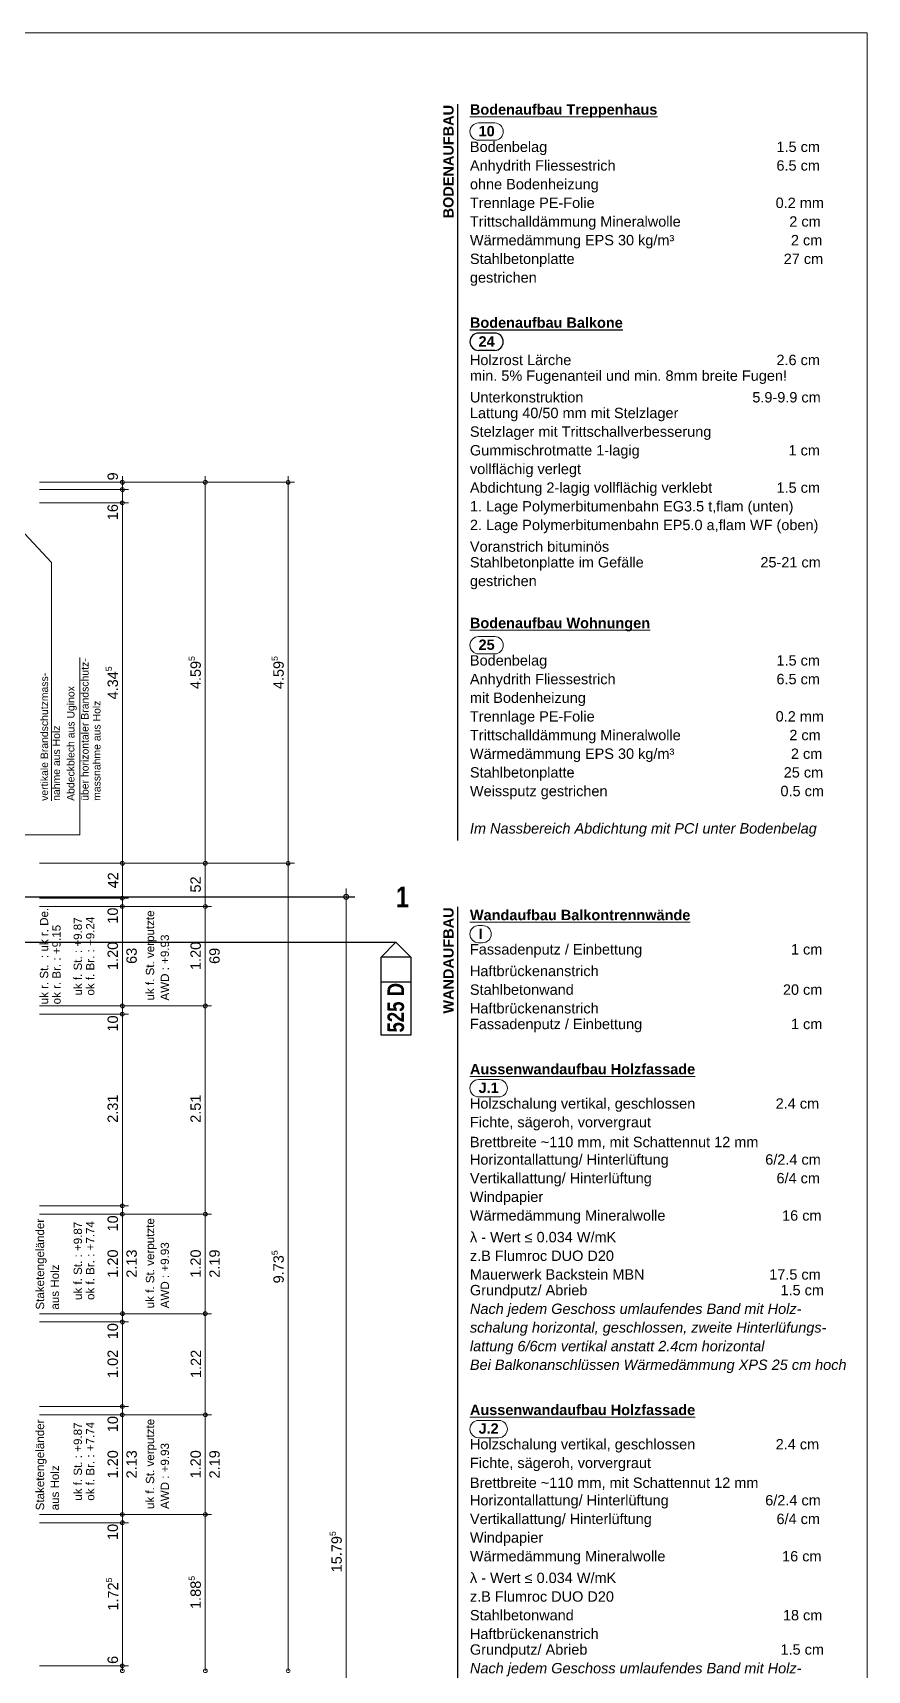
# Model space of a CAD drawing. Header units: metres. Extents: x 0.003 to 0.843, y 0.003 to 0.597.
# Drawn here: x 0.6417 to 0.843, y 0.2022 to 0.597 of the extents above; entities that cross this region are included whole.
import ezdxf

# ---------------------------------------------------------------- set-up
doc = ezdxf.new("R2010")
doc.units = ezdxf.units.M
for name, pattern in [('AUSGEZOGEN', [0]), ('LINIE_23', [0.0079, 0.004, -0.0013, 0, -0.0013, 0, -0.0013]), ('STRICHPUNKT', [25.4, 12.7, -6.35, 0, -6.35])]:
    doc.linetypes.add(name, pattern=pattern)
for name, color, linetype, lineweight in [('Bauachsen grob', 7, 'STRICHPUNKT', 13), ('Plankopf', 7, 'AUSGEZOGEN', 13), ('Schnittbegrenzung', 7, 'AUSGEZOGEN', 13), ('Text Koten', 7, 'AUSGEZOGEN', 25), ('Text Werkplan Ausfuehrung', 7, 'AUSGEZOGEN', 25), ('Vorprojektmasse', 7, 'AUSGEZOGEN', 13), ('Werkplan- Ausfuehrungsmasse', 7, 'AUSGEZOGEN', 13)]:
    doc.layers.add(name, color=color, linetype=linetype, lineweight=lineweight)
doc.styles.add('ARIAL', font='ARIAL.TTF')
doc.styles.add('Arial Black', font='Arial Black')

msp = doc.modelspace()

# ---------------------------------------------------------------- linework, layer by layer
at = {"layer": 'Bauachsen grob', "color": 32, "linetype": 'LINIE_23', "lineweight": 25, "true_color": 0xc36e14}
msp.add_line((0.2194, 0.38864), (0.72932, 0.38864), dxfattribs=at)
at = {"layer": 'Plankopf', "color": 7, "linetype": 'AUSGEZOGEN', "lineweight": 13}
for p, q in [((0.003, 0.597), (0.843, 0.597)), ((0.843, 0.597), (0.843, 0.003))]:
    msp.add_line(p, q, dxfattribs=at)
at = {"layer": 'Schnittbegrenzung', "color": 14, "linetype": 'STRICHPUNKT', "lineweight": 25}
msp.add_line((0.61876, 0.37774), (0.72932, 0.37774), dxfattribs=at)
at = {"layer": 'Schnittbegrenzung', "color": 14, "linetype": 'AUSGEZOGEN', "lineweight": 25}
for p, q in [((0.72572, 0.37414), (0.72932, 0.37774)), ((0.72932, 0.37774), (0.73292, 0.37414)), ((0.73292, 0.37414), (0.72572, 0.37414)), ((0.72572, 0.3553), (0.72572, 0.37414)), ((0.73292, 0.37414), (0.73292, 0.3553)), ((0.73292, 0.37414), (0.73292, 0.3553)), ((0.73292, 0.3681), (0.72572, 0.3681)), ((0.73292, 0.3553), (0.72572, 0.3553))]:
    msp.add_line(p, q, dxfattribs=at)
at = {"layer": 'Text Werkplan Ausfuehrung', "color": 240, "linetype": 'AUSGEZOGEN', "lineweight": 25}
for p, q in [((0.74416, 0.57974), (0.74416, 0.40224)), ((0.75313, 0.52457), (0.74924, 0.52457)), ((0.75313, 0.52041), (0.74924, 0.52041))]:
    msp.add_line(p, q, dxfattribs=at)
at = {"layer": 'Text Werkplan Ausfuehrung', "color": 240, "linetype": 'AUSGEZOGEN', "lineweight": 13}
for p, q in [((0.75313, 0.57524), (0.74924, 0.57524)), ((0.75313, 0.57107), (0.74924, 0.57107)), ((0.75313, 0.45141), (0.74924, 0.45141)), ((0.75313, 0.44724), (0.74924, 0.44724))]:
    msp.add_line(p, q, dxfattribs=at)
at = {"layer": 'Text Werkplan Ausfuehrung', "color": 7, "linetype": 'AUSGEZOGEN', "lineweight": 13}
for p, q in [((0.64619, 0.46926), (0.63436, 0.48204)), ((0.64619, 0.41179), (0.64619, 0.46926)), ((0.65307, 0.44635), (0.65307, 0.40364)), ((0.65307, 0.40364), (0.63654, 0.40364))]:
    msp.add_line(p, q, dxfattribs=at)
at = {"layer": 'Text Werkplan Ausfuehrung', "color": 92, "linetype": 'AUSGEZOGEN', "lineweight": 25}
msp.add_line((0.74416, 0.38624), (0.74416, 0.01174), dxfattribs=at)
at = {"layer": 'Text Werkplan Ausfuehrung', "color": 92, "linetype": 'AUSGEZOGEN', "lineweight": 13}
for p, q in [((0.75021, 0.38174), (0.74924, 0.38174)), ((0.75021, 0.37757), (0.74924, 0.37757)), ((0.7541, 0.34457), (0.74924, 0.34457)), ((0.7541, 0.34041), (0.74924, 0.34041)), ((0.7541, 0.26241), (0.74924, 0.26241)), ((0.7541, 0.25824), (0.74924, 0.25824))]:
    msp.add_line(p, q, dxfattribs=at)
at = {"layer": 'Text Werkplan Ausfuehrung', "color": 240, "linetype": 'AUSGEZOGEN', "lineweight": 13}
for centre, start, end in [((0.74924, 0.57316), 90, 270), ((0.75313, 0.57316), 270, 90), ((0.74924, 0.44932), 90, 270), ((0.75313, 0.44932), 270, 90)]:
    msp.add_arc(centre, 0.00208, start, end, dxfattribs=at)
at = {"layer": 'Text Werkplan Ausfuehrung', "color": 240, "linetype": 'AUSGEZOGEN', "lineweight": 25}
for centre, start, end in [((0.74924, 0.52249), 90, 270), ((0.75313, 0.52249), 270, 90)]:
    msp.add_arc(centre, 0.00208, start, end, dxfattribs=at)
at = {"layer": 'Text Werkplan Ausfuehrung', "color": 92, "linetype": 'AUSGEZOGEN', "lineweight": 13}
for centre, start, end in [((0.74924, 0.37966), 90, 270), ((0.75021, 0.37966), 270, 90), ((0.74924, 0.34249), 90, 270), ((0.7541, 0.34249), 270, 90), ((0.74924, 0.26032), 90, 270), ((0.7541, 0.26032), 270, 90)]:
    msp.add_arc(centre, 0.00208, start, end, dxfattribs=at)
at = {"layer": 'Vorprojektmasse', "color": 32, "linetype": 'AUSGEZOGEN', "lineweight": 13, "true_color": 0xc36e14}
for p, q in [((0.71732, 0.38864), (0.71532, 0.38864)), ((0.71732, 0.38864), (0.71732, 0.39064)), ((0.71732, 0.38864), (0.71932, 0.38864)), ((0.71732, 0.07274), (0.71732, 0.38864))]:
    msp.add_line(p, q, dxfattribs=at)
msp.add_circle((0.71732, 0.38864), 0.0006, dxfattribs=at)
at = {"layer": 'Werkplan- Ausfuehrungsmasse', "color": 7, "linetype": 'AUSGEZOGEN', "lineweight": 13}
for p, q in [((0.66332, 0.4886), (0.66332, 0.4901)), ((0.68332, 0.4886), (0.68332, 0.4901)), ((0.70332, 0.4886), (0.70332, 0.4901)), ((0.66332, 0.4886), (0.66182, 0.4886)), ((0.66332, 0.48684), (0.66182, 0.48684)), ((0.66332, 0.4886), (0.66482, 0.4886)), ((0.66332, 0.48684), (0.66332, 0.4886)), ((0.68332, 0.4886), (0.66332, 0.4886)), ((0.66332, 0.48684), (0.66482, 0.48684)), ((0.66332, 0.48364), (0.66332, 0.48684)), ((0.70332, 0.4886), (0.67932, 0.4886)), ((0.68332, 0.4886), (0.68182, 0.4886)), ((0.68332, 0.4886), (0.68482, 0.4886)), ((0.68332, 0.39674), (0.68332, 0.4886)), ((0.70332, 0.4886), (0.70182, 0.4886)), ((0.70332, 0.4886), (0.70482, 0.4886)), ((0.70332, 0.39674), (0.70332, 0.4886)), ((0.66332, 0.48364), (0.66182, 0.48364)), ((0.66332, 0.48364), (0.66482, 0.48364)), ((0.66332, 0.39674), (0.66332, 0.48364)), ((0.66332, 0.39674), (0.66182, 0.39674)), ((0.66332, 0.39674), (0.66482, 0.39674)), ((0.66332, 0.38834), (0.66332, 0.39674)), ((0.68332, 0.39674), (0.68182, 0.39674)), ((0.68332, 0.39674), (0.68482, 0.39674)), ((0.68332, 0.38634), (0.68332, 0.39674)), ((0.70332, 0.39674), (0.70182, 0.39674)), ((0.70332, 0.39674), (0.70482, 0.39674)), ((0.70332, 0.20204), (0.70332, 0.39674)), ((0.66332, 0.38834), (0.66182, 0.38834)), ((0.66332, 0.38834), (0.66482, 0.38834)), ((0.66332, 0.38634), (0.66332, 0.38834)), ((0.66332, 0.38634), (0.66182, 0.38634)), ((0.66332, 0.38634), (0.66482, 0.38634)), ((0.66332, 0.36234), (0.66332, 0.38634)), ((0.68332, 0.38634), (0.68182, 0.38634)), ((0.68332, 0.38634), (0.68482, 0.38634)), ((0.68332, 0.36234), (0.68332, 0.38634)), ((0.66332, 0.36234), (0.66182, 0.36234)), ((0.66332, 0.36034), (0.66182, 0.36034)), ((0.66332, 0.36234), (0.66482, 0.36234)), ((0.66332, 0.36034), (0.66332, 0.36234)), ((0.66332, 0.36034), (0.66482, 0.36034)), ((0.66332, 0.31414), (0.66332, 0.36034)), ((0.68332, 0.36234), (0.68182, 0.36234)), ((0.68332, 0.36234), (0.68482, 0.36234)), ((0.68332, 0.31214), (0.68332, 0.36234)), ((0.66332, 0.31414), (0.66182, 0.31414)), ((0.66332, 0.31214), (0.66182, 0.31214)), ((0.66332, 0.31414), (0.66482, 0.31414)), ((0.66332, 0.31214), (0.66332, 0.31414)), ((0.66332, 0.31214), (0.66482, 0.31214)), ((0.66332, 0.28814), (0.66332, 0.31214)), ((0.68332, 0.31214), (0.68182, 0.31214)), ((0.68332, 0.31214), (0.68482, 0.31214)), ((0.68332, 0.28814), (0.68332, 0.31214)), ((0.66332, 0.28814), (0.66182, 0.28814)), ((0.66332, 0.28614), (0.66182, 0.28614)), ((0.66332, 0.28814), (0.66482, 0.28814)), ((0.66332, 0.28614), (0.66332, 0.28814)), ((0.66332, 0.28614), (0.66482, 0.28614)), ((0.66332, 0.26574), (0.66332, 0.28614)), ((0.68332, 0.28814), (0.68182, 0.28814)), ((0.68332, 0.28814), (0.68482, 0.28814)), ((0.68332, 0.26374), (0.68332, 0.28814)), ((0.66332, 0.26574), (0.66182, 0.26574)), ((0.66332, 0.26574), (0.66482, 0.26574)), ((0.66332, 0.26374), (0.66332, 0.26574)), ((0.66332, 0.26374), (0.66182, 0.26374)), ((0.66332, 0.26374), (0.66482, 0.26374)), ((0.66332, 0.23974), (0.66332, 0.26374)), ((0.68332, 0.26374), (0.68182, 0.26374)), ((0.68332, 0.26374), (0.68482, 0.26374)), ((0.68332, 0.23974), (0.68332, 0.26374)), ((0.66332, 0.23974), (0.66182, 0.23974)), ((0.66332, 0.23774), (0.66182, 0.23774)), ((0.66332, 0.23974), (0.66482, 0.23974)), ((0.66332, 0.23774), (0.66332, 0.23974)), ((0.66332, 0.23774), (0.66482, 0.23774)), ((0.66332, 0.20324), (0.66332, 0.23774)), ((0.68332, 0.23974), (0.68182, 0.23974)), ((0.68332, 0.23974), (0.68482, 0.23974)), ((0.68332, 0.20204), (0.68332, 0.23974)), ((0.66332, 0.20324), (0.66182, 0.20324)), ((0.66332, 0.20324), (0.66482, 0.20324)), ((0.66332, 0.20204), (0.66332, 0.20324))]:
    msp.add_line(p, q, dxfattribs=at)
for points in [[(0.66332, 0.4886), (0.66269, 0.4886), (0.66269, 0.4886), (0.64332, 0.4886)], [(0.66332, 0.48684), (0.66269, 0.48684), (0.66269, 0.48684), (0.64332, 0.48684)], [(0.66332, 0.48364), (0.66269, 0.48364), (0.66269, 0.48364), (0.64332, 0.48364)], [(0.66332, 0.39674), (0.66266, 0.39674), (0.66266, 0.39674), (0.66266, 0.39674), (0.66266, 0.39674), (0.66254, 0.39674), (0.66254, 0.39674), (0.64332, 0.39674)], [(0.68332, 0.39674), (0.68254, 0.39674), (0.68254, 0.39674), (0.66332, 0.39674)], [(0.70332, 0.39674), (0.70257, 0.39674), (0.70257, 0.39674), (0.67932, 0.39674)], [(0.66332, 0.38834), (0.66269, 0.38834), (0.66269, 0.38834), (0.66266, 0.38834), (0.66266, 0.38834), (0.66266, 0.38834), (0.66266, 0.38834), (0.66254, 0.38834), (0.66254, 0.38834), (0.64332, 0.38834)], [(0.66332, 0.38634), (0.66269, 0.38634), (0.66269, 0.38634), (0.66266, 0.38634), (0.66266, 0.38634), (0.66265, 0.38634), (0.66265, 0.38634), (0.66254, 0.38634), (0.66254, 0.38634), (0.64332, 0.38634)], [(0.68332, 0.38634), (0.68269, 0.38634), (0.68269, 0.38634), (0.68254, 0.38634), (0.68254, 0.38634), (0.66332, 0.38634)], [(0.66332, 0.36234), (0.66269, 0.36234), (0.66269, 0.36234), (0.66268, 0.36234), (0.66268, 0.36234), (0.66268, 0.36234), (0.66268, 0.36234), (0.66265, 0.36234), (0.66265, 0.36234), (0.66265, 0.36234), (0.66265, 0.36234), (0.66254, 0.36234), (0.66254, 0.36234), (0.64332, 0.36234)], [(0.66332, 0.36034), (0.66269, 0.36034), (0.66269, 0.36034), (0.66268, 0.36034), (0.66268, 0.36034), (0.66268, 0.36034), (0.66268, 0.36034), (0.66265, 0.36034), (0.66265, 0.36034), (0.66264, 0.36034), (0.66264, 0.36034), (0.66254, 0.36034), (0.66254, 0.36034), (0.64332, 0.36034)], [(0.68332, 0.36234), (0.68269, 0.36234), (0.68269, 0.36234), (0.68268, 0.36234), (0.68268, 0.36234), (0.68254, 0.36234), (0.68254, 0.36234), (0.66332, 0.36234)], [(0.66332, 0.31414), (0.66268, 0.31414), (0.66268, 0.31414), (0.66267, 0.31414), (0.66267, 0.31414), (0.66266, 0.31414), (0.66266, 0.31414), (0.66266, 0.31414), (0.66266, 0.31414), (0.66265, 0.31414), (0.66265, 0.31414), (0.66263, 0.31414), (0.66263, 0.31414), (0.66263, 0.31414), (0.66263, 0.31414), (0.66254, 0.31414), (0.66254, 0.31414), (0.64332, 0.31414)], [(0.66332, 0.31214), (0.66268, 0.31214), (0.66268, 0.31214), (0.66267, 0.31214), (0.66267, 0.31214), (0.66266, 0.31214), (0.66266, 0.31214), (0.66266, 0.31214), (0.66266, 0.31214), (0.66265, 0.31214), (0.66265, 0.31214), (0.66263, 0.31214), (0.66263, 0.31214), (0.66263, 0.31214), (0.66263, 0.31214), (0.66254, 0.31214), (0.66254, 0.31214), (0.64332, 0.31214)], [(0.68332, 0.31214), (0.68268, 0.31214), (0.68268, 0.31214), (0.68266, 0.31214), (0.68266, 0.31214), (0.68265, 0.31214), (0.68265, 0.31214), (0.68254, 0.31214), (0.68254, 0.31214), (0.66332, 0.31214)], [(0.66332, 0.28814), (0.66269, 0.28814), (0.66269, 0.28814), (0.66268, 0.28814), (0.66268, 0.28814), (0.66266, 0.28814), (0.66266, 0.28814), (0.66265, 0.28814), (0.66265, 0.28814), (0.66265, 0.28814), (0.66265, 0.28814), (0.66264, 0.28814), (0.66264, 0.28814), (0.66264, 0.28814), (0.66264, 0.28814), (0.66262, 0.28814), (0.66262, 0.28814), (0.66262, 0.28814), (0.66262, 0.28814), (0.66254, 0.28814), (0.66254, 0.28814), (0.64332, 0.28814)], [(0.66332, 0.28614), (0.66269, 0.28614), (0.66269, 0.28614), (0.66268, 0.28614), (0.66268, 0.28614), (0.66266, 0.28614), (0.66266, 0.28614), (0.66265, 0.28614), (0.66265, 0.28614), (0.66265, 0.28614), (0.66265, 0.28614), (0.66264, 0.28614), (0.66264, 0.28614), (0.66264, 0.28614), (0.66264, 0.28614), (0.66262, 0.28614), (0.66262, 0.28614), (0.66262, 0.28614), (0.66262, 0.28614), (0.66254, 0.28614), (0.66254, 0.28614), (0.64332, 0.28614)], [(0.68332, 0.28814), (0.68269, 0.28814), (0.68269, 0.28814), (0.68266, 0.28814), (0.68266, 0.28814), (0.68265, 0.28814), (0.68265, 0.28814), (0.68264, 0.28814), (0.68264, 0.28814), (0.68254, 0.28814), (0.68254, 0.28814), (0.66332, 0.28814)], [(0.66332, 0.26574), (0.66269, 0.26574), (0.66269, 0.26574), (0.66268, 0.26574), (0.66268, 0.26574), (0.66267, 0.26574), (0.66267, 0.26574), (0.66266, 0.26574), (0.66266, 0.26574), (0.66265, 0.26574), (0.66265, 0.26574), (0.66264, 0.26574), (0.66264, 0.26574), (0.66264, 0.26574), (0.66264, 0.26574), (0.66263, 0.26574), (0.66263, 0.26574), (0.66263, 0.26574), (0.66263, 0.26574), (0.66261, 0.26574), (0.66261, 0.26574), (0.66261, 0.26574), (0.66261, 0.26574), (0.66254, 0.26574), (0.66254, 0.26574), (0.64332, 0.26574)], [(0.66332, 0.26374), (0.66269, 0.26374), (0.66269, 0.26374), (0.66268, 0.26374), (0.66268, 0.26374), (0.66267, 0.26374), (0.66267, 0.26374), (0.66266, 0.26374), (0.66266, 0.26374), (0.66265, 0.26374), (0.66265, 0.26374), (0.66264, 0.26374), (0.66264, 0.26374), (0.66263, 0.26374), (0.66263, 0.26374), (0.66263, 0.26374), (0.66263, 0.26374), (0.66263, 0.26374), (0.66263, 0.26374), (0.66261, 0.26374), (0.66261, 0.26374), (0.66261, 0.26374), (0.66261, 0.26374), (0.66254, 0.26374), (0.66254, 0.26374), (0.64332, 0.26374)], [(0.68332, 0.26374), (0.68269, 0.26374), (0.68269, 0.26374), (0.68267, 0.26374), (0.68267, 0.26374), (0.68265, 0.26374), (0.68265, 0.26374), (0.68263, 0.26374), (0.68263, 0.26374), (0.68263, 0.26374), (0.68263, 0.26374), (0.68254, 0.26374), (0.68254, 0.26374), (0.66332, 0.26374)], [(0.66332, 0.23974), (0.66269, 0.23974), (0.66269, 0.23974), (0.66268, 0.23974), (0.66268, 0.23974), (0.66267, 0.23974), (0.66267, 0.23974), (0.66266, 0.23974), (0.66266, 0.23974), (0.66265, 0.23974), (0.66265, 0.23974), (0.66264, 0.23974), (0.66264, 0.23974), (0.66263, 0.23974), (0.66263, 0.23974), (0.66263, 0.23974), (0.66263, 0.23974), (0.66262, 0.23974), (0.66262, 0.23974), (0.66262, 0.23974), (0.66262, 0.23974), (0.66262, 0.23974), (0.66262, 0.23974), (0.6626, 0.23974), (0.6626, 0.23974), (0.6626, 0.23974), (0.6626, 0.23974), (0.66254, 0.23974), (0.66254, 0.23974), (0.64332, 0.23974)], [(0.66332, 0.23774), (0.66268, 0.23774), (0.66268, 0.23774), (0.66267, 0.23774), (0.66267, 0.23774), (0.66266, 0.23774), (0.66266, 0.23774), (0.66266, 0.23774), (0.66266, 0.23774), (0.66265, 0.23774), (0.66265, 0.23774), (0.66264, 0.23774), (0.66264, 0.23774), (0.66263, 0.23774), (0.66263, 0.23774), (0.66262, 0.23774), (0.66262, 0.23774), (0.66262, 0.23774), (0.66262, 0.23774), (0.66262, 0.23774), (0.66262, 0.23774), (0.66261, 0.23774), (0.66261, 0.23774), (0.6626, 0.23774), (0.6626, 0.23774), (0.6626, 0.23774), (0.6626, 0.23774), (0.66254, 0.23774), (0.66254, 0.23774), (0.64332, 0.23774)], [(0.68332, 0.23974), (0.68269, 0.23974), (0.68269, 0.23974), (0.68267, 0.23974), (0.68267, 0.23974), (0.68265, 0.23974), (0.68265, 0.23974), (0.68263, 0.23974), (0.68263, 0.23974), (0.68262, 0.23974), (0.68262, 0.23974), (0.68262, 0.23974), (0.68262, 0.23974), (0.68254, 0.23974), (0.68254, 0.23974), (0.66332, 0.23974)], [(0.66332, 0.20324), (0.66269, 0.20324), (0.66269, 0.20324), (0.66266, 0.20324), (0.66266, 0.20324), (0.66265, 0.20324), (0.66265, 0.20324), (0.66264, 0.20324), (0.66264, 0.20324), (0.66263, 0.20324), (0.66263, 0.20324), (0.66263, 0.20324), (0.66263, 0.20324), (0.66262, 0.20324), (0.66262, 0.20324), (0.66262, 0.20324), (0.66262, 0.20324), (0.66261, 0.20324), (0.66261, 0.20324), (0.6626, 0.20324), (0.6626, 0.20324), (0.6626, 0.20324), (0.6626, 0.20324), (0.6626, 0.20324), (0.6626, 0.20324), (0.6626, 0.20324), (0.6626, 0.20324), (0.66258, 0.20324), (0.66258, 0.20324), (0.66258, 0.20324), (0.66258, 0.20324), (0.66254, 0.20324), (0.66254, 0.20324), (0.66254, 0.20324), (0.66254, 0.20324), (0.64332, 0.20324)]]:
    msp.add_lwpolyline(points, dxfattribs=at)
for centre in [(0.66332, 0.4886), (0.66332, 0.48684), (0.68332, 0.4886), (0.70332, 0.4886), (0.66332, 0.48364), (0.66332, 0.39674), (0.68332, 0.39674), (0.70332, 0.39674), (0.66332, 0.38834), (0.66332, 0.38634), (0.68332, 0.38634), (0.66332, 0.36234), (0.66332, 0.36034), (0.68332, 0.36234), (0.66332, 0.31414), (0.66332, 0.31214), (0.68332, 0.31214), (0.66332, 0.28814), (0.68332, 0.28814), (0.66332, 0.28614), (0.66332, 0.26574), (0.66332, 0.26374), (0.68332, 0.26374), (0.66332, 0.23974), (0.66332, 0.23774), (0.68332, 0.23974), (0.66332, 0.20324), (0.66332, 0.20204), (0.68332, 0.20204), (0.70332, 0.20204)]:
    msp.add_circle(centre, 0.00045, dxfattribs=at)

# ---------------------------------------------------------------- texts
at = {"layer": 'Bauachsen grob', "color": 32, "linetype": 'AUSGEZOGEN', "lineweight": 25, "true_color": 0xc36e14, "insert": (0.72932, 0.38614), "char_height": 0.005, "width": 0.00175, "attachment_point": 7, "style": 'Arial Black'}
msp.add_mtext('\\W0.70;1', dxfattribs=at)
at = {"layer": 'Schnittbegrenzung', "color": 14, "linetype": 'AUSGEZOGEN', "lineweight": 25, "insert": (0.73132, 0.35594), "char_height": 0.004, "width": 0.0014, "attachment_point": 7, "rotation": 90, "style": 'Arial Black'}
msp.add_mtext('\\W0.70;525\\~D', dxfattribs=at)
at = {"layer": 'Text Koten', "color": 7, "linetype": 'AUSGEZOGEN', "lineweight": 25, "char_height": 0.002, "width": 0.001, "attachment_point": 7, "rotation": 90, "style": 'ARIAL'}
for s, insert in [('uk\\~r.\\~St.\\~\\~:\\~uk\\~r.\\~De.', (0.64545, 0.36272)), ('uk\\~f.\\~St.\\~:\\~+9.87', (0.65359, 0.36484)), ('ok\\~f.\\~Br.\\~:\\~+9.24', (0.65659, 0.36484)), ('uk\\~f.\\~St.\\~verputzte', (0.67159, 0.36364)), ('ok\\~r.\\~Br.\\~:\\~+9.15', (0.64845, 0.36272)), ('AWD\\~:\\~+9.93', (0.67459, 0.36364)), ('uk\\~f.\\~St.\\~:\\~+9.87', (0.65359, 0.29144)), ('ok\\~f.\\~Br.\\~:\\~+7.74', (0.65659, 0.29144)), ('uk\\~f.\\~St.\\~verputzte', (0.67159, 0.28944)), ('AWD\\~:\\~+9.93', (0.67459, 0.28944)), ('uk\\~f.\\~St.\\~:\\~+9.87', (0.65359, 0.24304)), ('ok\\~f.\\~Br.\\~:\\~+7.74', (0.65659, 0.24304)), ('uk\\~f.\\~St.\\~verputzte', (0.67159, 0.24104)), ('AWD\\~:\\~+9.93', (0.67459, 0.24104))]:
    msp.add_mtext(s, dxfattribs=dict(at, insert=insert))
at = {"layer": 'Text Werkplan Ausfuehrung', "color": 240, "linetype": 'AUSGEZOGEN', "lineweight": 25, "insert": (0.74324, 0.55224), "char_height": 0.0025, "width": 0.00125, "attachment_point": 7, "rotation": 90, "style": 'ARIAL'}
msp.add_mtext('\\fArial|i0|b1|c0|p0;BODENAUFBAU', dxfattribs=at)
at = {"layer": 'Text Werkplan Ausfuehrung', "color": 7, "linetype": 'AUSGEZOGEN', "lineweight": 13, "char_height": 0.0025, "width": 0.00125, "attachment_point": 7, "style": 'ARIAL'}
for s, insert in [('{\\L\\fArial|i0|b1|c0|p0;Bodenaufbau\\~Treppenhaus}', (0.74716, 0.57649)), ('Bodenbelag\\~\\~\\~\\~\\~\\~\\~\\~\\~\\~\\~\\~\\~\\~\\~\\~\\~\\~\\~\\~\\~\\~\\~\\~\\~\\~\\~\\~\\~\\~\\~\\~\\~\\~\\~\\~\\~\\~\\~\\~\\~\\~\\~\\~\\~\\~\\~\\~\\~\\~\\~\\~\\~\\~\\~\\~\\~1.5\\~cm', (0.74716, 0.56749)), ('Anhydrith\\~Fliessestrich\\~\\~\\~\\~\\~\\~\\~\\~\\~\\~\\~\\~\\~\\~\\~\\~\\~\\~\\~\\~\\~\\~\\~\\~\\~\\~\\~\\~\\~\\~\\~\\~\\~\\~\\~\\~\\~\\~\\~\\~6.5\\~cm', (0.74716, 0.56299)), ('\\~\\~\\~ohne\\~Bodenheizung', (0.74716, 0.55849)), ('Trennlage\\~PE-Folie\\~\\~\\~\\~\\~\\~\\~\\~\\~\\~\\~\\~\\~\\~\\~\\~\\~\\~\\~\\~\\~\\~\\~\\~\\~\\~\\~\\~\\~\\~\\~\\~\\~\\~\\~\\~\\~\\~\\~\\~\\~\\~\\~\\~\\~0.2\\~mm', (0.74716, 0.55399)), ('Trittschalldämmung\\~Mineralwolle\\~\\~\\~\\~\\~\\~\\~\\~\\~\\~\\~\\~\\~\\~\\~\\~\\~\\~\\~\\~\\~\\~\\~\\~\\~\\~\\~2\\~cm', (0.74716, 0.54949)), ('Wärmedämmung\\~EPS\\~30\\~kg/m³\\~\\~\\~\\~\\~\\~\\~\\~\\~\\~\\~\\~\\~\\~\\~\\~\\~\\~\\~\\~\\~\\~\\~\\~\\~\\~\\~\\~\\~2\\~cm', (0.74716, 0.54499)), ('Stahlbetonplatte\\~\\~\\~\\~\\~\\~\\~\\~\\~\\~\\~\\~\\~\\~\\~\\~\\~\\~\\~\\~\\~\\~\\~\\~\\~\\~\\~\\~\\~\\~\\~\\~\\~\\~\\~\\~\\~\\~\\~\\~\\~\\~\\~\\~\\~\\~\\~\\~\\~\\~\\~\\~27\\~cm', (0.74716, 0.54049)), ('\\~\\~\\~gestrichen', (0.74716, 0.53599)), ('{\\L\\fArial|i0|b1|c0|p0;Bodenaufbau\\~Wohnungen\\~}', (0.74716, 0.45266)), ('Bodenbelag\\~\\~\\~\\~\\~\\~\\~\\~\\~\\~\\~\\~\\~\\~\\~\\~\\~\\~\\~\\~\\~\\~\\~\\~\\~\\~\\~\\~\\~\\~\\~\\~\\~\\~\\~\\~\\~\\~\\~\\~\\~\\~\\~\\~\\~\\~\\~\\~\\~\\~\\~\\~\\~\\~\\~\\~\\~1.5\\~cm', (0.74716, 0.44366)), ('Anhydrith\\~Fliessestrich\\~\\~\\~\\~\\~\\~\\~\\~\\~\\~\\~\\~\\~\\~\\~\\~\\~\\~\\~\\~\\~\\~\\~\\~\\~\\~\\~\\~\\~\\~\\~\\~\\~\\~\\~\\~\\~\\~\\~\\~6.5\\~cm', (0.74716, 0.43916)), ('\\~\\~\\~mit\\~Bodenheizung', (0.74716, 0.43466)), ('Trennlage\\~PE-Folie\\~\\~\\~\\~\\~\\~\\~\\~\\~\\~\\~\\~\\~\\~\\~\\~\\~\\~\\~\\~\\~\\~\\~\\~\\~\\~\\~\\~\\~\\~\\~\\~\\~\\~\\~\\~\\~\\~\\~\\~\\~\\~\\~\\~\\~0.2\\~mm', (0.74716, 0.43016)), ('Trittschalldämmung\\~Mineralwolle\\~\\~\\~\\~\\~\\~\\~\\~\\~\\~\\~\\~\\~\\~\\~\\~\\~\\~\\~\\~\\~\\~\\~\\~\\~\\~\\~2\\~cm', (0.74716, 0.42566)), ('Wärmedämmung\\~EPS\\~30\\~kg/m³\\~\\~\\~\\~\\~\\~\\~\\~\\~\\~\\~\\~\\~\\~\\~\\~\\~\\~\\~\\~\\~\\~\\~\\~\\~\\~\\~\\~\\~2\\~cm', (0.74716, 0.42116)), ('Stahlbetonplatte\\~\\~\\~\\~\\~\\~\\~\\~\\~\\~\\~\\~\\~\\~\\~\\~\\~\\~\\~\\~\\~\\~\\~\\~\\~\\~\\~\\~\\~\\~\\~\\~\\~\\~\\~\\~\\~\\~\\~\\~\\~\\~\\~\\~\\~\\~\\~\\~\\~\\~\\~\\~25\\~cm', (0.74716, 0.41666)), ('Weissputz\\~gestrichen\\~\\~\\~\\~\\~\\~\\~\\~\\~\\~\\~\\~\\~\\~\\~\\~\\~\\~\\~\\~\\~\\~\\~\\~\\~\\~\\~\\~\\~\\~\\~\\~\\~\\~\\~\\~\\~\\~\\~\\~\\~\\~\\~0.5\\~cm', (0.74716, 0.41216)), ('\\fArial|i1|b0|c0|p0;Im\\~Nassbereich\\~Abdichtung\\~mit\\~PCI\\~unter\\~Bodenbelag', (0.74716, 0.40316)), ('{\\L\\fArial|i0|b1|c0|p0;Wandaufbau\\~Balkontrennwände}', (0.74716, 0.38299)), ('Fassadenputz\\~/\\~Einbettung\\~\\~\\~\\~\\~\\~\\~\\~\\~\\~\\~\\~\\~\\~\\~\\~\\~\\~\\~\\~\\~\\~\\~\\~\\~\\~\\~\\~\\~\\~\\~\\~\\~\\~\\~\\~\\~1\\~cm', (0.74716, 0.37399)), ('Haftbrückenanstrich', (0.74716, 0.36949)), ('Stahlbetonwand\\~\\~\\~\\~\\~\\~\\~\\~\\~\\~\\~\\~\\~\\~\\~\\~\\~\\~\\~\\~\\~\\~\\~\\~\\~\\~\\~\\~\\~\\~\\~\\~\\~\\~\\~\\~\\~\\~\\~\\~\\~\\~\\~\\~\\~\\~\\~\\~\\~\\~\\~\\~20\\~cm', (0.74716, 0.36499)), ('Haftbrückenanstrich', (0.74716, 0.36049)), ('Fassadenputz\\~/\\~Einbettung\\~\\~\\~\\~\\~\\~\\~\\~\\~\\~\\~\\~\\~\\~\\~\\~\\~\\~\\~\\~\\~\\~\\~\\~\\~\\~\\~\\~\\~\\~\\~\\~\\~\\~\\~\\~\\~1\\~cm', (0.74716, 0.35599)), ('{\\L\\fArial|i0|b1|c0|p0;Aussenwandaufbau\\~Holzfassade}', (0.74716, 0.34582)), ('Holzschalung\\~vertikal,\\~geschlossen\\~\\~\\~\\~\\~\\~\\~\\~\\~\\~\\~\\~\\~\\~\\~\\~\\~\\~\\~\\~2.4\\~cm', (0.74716, 0.33682)), ('\\~\\~\\~Fichte,\\~sägeroh,\\~vorvergraut', (0.74716, 0.33232)), ('\\~\\~\\~Brettbreite\\~~110\\~mm,\\~mit\\~Schattennut\\~12\\~mm', (0.74716, 0.32782)), ('Horizontallattung/\\~Hinterlüftung\\~\\~\\~\\~\\~\\~\\~\\~\\~\\~\\~\\~\\~\\~\\~\\~\\~\\~\\~\\~\\~\\~\\~\\~6/2.4\\~cm', (0.74716, 0.32332)), ('Vertikallattung/\\~Hinterlüftung\\~\\~\\~\\~\\~\\~\\~\\~\\~\\~\\~\\~\\~\\~\\~\\~\\~\\~\\~\\~\\~\\~\\~\\~\\~\\~\\~\\~\\~\\~\\~6/4\\~cm', (0.74716, 0.31882)), ('Windpapier', (0.74716, 0.31432)), ('Wärmedämmung\\~Mineralwolle\\~\\~\\~\\~\\~\\~\\~\\~\\~\\~\\~\\~\\~\\~\\~\\~\\~\\~\\~\\~\\~\\~\\~\\~\\~\\~\\~\\~\\~16\\~cm', (0.74716, 0.30982)), ('\\~\\~\\~λ\\~-\\~Wert\\~≤\\~0.034\\~W/mK', (0.74716, 0.30532)), ('\\~\\~\\~z.B\\~Flumroc\\~DUO\\~D20', (0.74716, 0.30082)), ('Mauerwerk\\~Backstein\\~MBN\\~\\~\\~\\~\\~\\~\\~\\~\\~\\~\\~\\~\\~\\~\\~\\~\\~\\~\\~\\~\\~\\~\\~\\~\\~\\~\\~\\~\\~\\~\\~17.5\\~cm', (0.74716, 0.29632)), ('Grundputz/\\~Abrieb\\~\\~\\~\\~\\~\\~\\~\\~\\~\\~\\~\\~\\~\\~\\~\\~\\~\\~\\~\\~\\~\\~\\~\\~\\~\\~\\~\\~\\~\\~\\~\\~\\~\\~\\~\\~\\~\\~\\~\\~\\~\\~\\~\\~\\~\\~\\~\\~1.5\\~cm', (0.74716, 0.29182)), ('\\fArial|i1|b0|c0|p0;Nach\\~jedem\\~Geschoss\\~umlaufendes\\~Band\\~mit\\~Holz-', (0.74716, 0.28732)), ('\\fArial|i1|b0|c0|p0;schalung\\~horizontal,\\~geschlossen,\\~zweite\\~Hinterlüfungs-', (0.74716, 0.28282)), ('\\fArial|i1|b0|c0|p0;lattung\\~6/6cm\\~vertikal\\~anstatt\\~2.4cm\\~horizontal', (0.74716, 0.27832)), ('\\fArial|i1|b0|c0|p0;Bei\\~Balkonanschlüssen\\~Wärmedämmung\\~XPS\\~25\\~cm\\~hoch', (0.74716, 0.27382)), ('{\\L\\fArial|i0|b1|c0|p0;Aussenwandaufbau\\~Holzfassade}', (0.74716, 0.26366)), ('Holzschalung\\~vertikal,\\~geschlossen\\~\\~\\~\\~\\~\\~\\~\\~\\~\\~\\~\\~\\~\\~\\~\\~\\~\\~\\~\\~2.4\\~cm', (0.74716, 0.25466)), ('\\~\\~\\~Fichte,\\~sägeroh,\\~vorvergraut', (0.74716, 0.25016)), ('\\~\\~\\~Brettbreite\\~~110\\~mm,\\~mit\\~Schattennut\\~12\\~mm', (0.74716, 0.24566)), ('Horizontallattung/\\~Hinterlüftung\\~\\~\\~\\~\\~\\~\\~\\~\\~\\~\\~\\~\\~\\~\\~\\~\\~\\~\\~\\~\\~\\~\\~\\~6/2.4\\~cm', (0.74716, 0.24116)), ('Vertikallattung/\\~Hinterlüftung\\~\\~\\~\\~\\~\\~\\~\\~\\~\\~\\~\\~\\~\\~\\~\\~\\~\\~\\~\\~\\~\\~\\~\\~\\~\\~\\~\\~\\~\\~\\~6/4\\~cm', (0.74716, 0.23666)), ('Windpapier', (0.74716, 0.23216)), ('Wärmedämmung\\~Mineralwolle\\~\\~\\~\\~\\~\\~\\~\\~\\~\\~\\~\\~\\~\\~\\~\\~\\~\\~\\~\\~\\~\\~\\~\\~\\~\\~\\~\\~\\~16\\~cm', (0.74716, 0.22766)), ('\\~\\~\\~λ\\~-\\~Wert\\~≤\\~0.034\\~W/mK', (0.74716, 0.22316)), ('\\~\\~\\~z.B\\~Flumroc\\~DUO\\~D20', (0.74716, 0.21866)), ('Stahlbetonwand\\~\\~\\~\\~\\~\\~\\~\\~\\~\\~\\~\\~\\~\\~\\~\\~\\~\\~\\~\\~\\~\\~\\~\\~\\~\\~\\~\\~\\~\\~\\~\\~\\~\\~\\~\\~\\~\\~\\~\\~\\~\\~\\~\\~\\~\\~\\~\\~\\~\\~\\~\\~18\\~cm', (0.74716, 0.21416)), ('Haftbrückenanstrich\\~', (0.74716, 0.20966)), ('Grundputz/\\~Abrieb\\~\\~\\~\\~\\~\\~\\~\\~\\~\\~\\~\\~\\~\\~\\~\\~\\~\\~\\~\\~\\~\\~\\~\\~\\~\\~\\~\\~\\~\\~\\~\\~\\~\\~\\~\\~\\~\\~\\~\\~\\~\\~\\~\\~\\~\\~\\~\\~1.5\\~cm', (0.74716, 0.20516)), ('\\fArial|i1|b0|c0|p0;Nach\\~jedem\\~Geschoss\\~umlaufendes\\~Band\\~mit\\~Holz-', (0.74716, 0.20066))]:
    msp.add_mtext(s, dxfattribs=dict(at, insert=insert))
at = {"layer": 'Text Werkplan Ausfuehrung', "color": 240, "linetype": 'AUSGEZOGEN', "lineweight": 13, "char_height": 0.0025, "width": 0.00125, "attachment_point": 7, "style": 'ARIAL'}
for s, insert in [('\\fArial|i0|b1|c0|p0;10', (0.74924, 0.57199)), ('\\fArial|i0|b1|c0|p0;25', (0.74924, 0.44816))]:
    msp.add_mtext(s, dxfattribs=dict(at, insert=insert))
at = {"layer": 'Text Werkplan Ausfuehrung', "color": 7, "linetype": 'AUSGEZOGEN', "lineweight": 25, "char_height": 0.0025, "width": 0.00125, "attachment_point": 7, "style": 'ARIAL'}
for s, insert in [('{\\L\\fArial|i0|b1|c0|p0;Bodenaufbau\\~Balkone}', (0.74716, 0.52582)), ('Holzrost\\~Lärche\\~\\~\\~\\~\\~\\~\\~\\~\\~\\~\\~\\~\\~\\~\\~\\~\\~\\~\\~\\~\\~\\~\\~\\~\\~\\~\\~\\~\\~\\~\\~\\~\\~\\~\\~\\~\\~\\~\\~\\~\\~\\~\\~\\~\\~\\~\\~\\~\\~\\~\\~2.6\\~cm', (0.74716, 0.51682)), ('\\~\\~\\~min.\\~5%\\~Fugenanteil\\~und\\~min.\\~8mm\\~breite\\~Fugen!', (0.74716, 0.51232)), ('Unterkonstruktion\\~\\~\\~\\~\\~\\~\\~\\~\\~\\~\\~\\~\\~\\~\\~\\~\\~\\~\\~\\~\\~\\~\\~\\~\\~\\~\\~\\~\\~\\~\\~\\~\\~\\~\\~\\~\\~\\~\\~\\~\\~\\~5.9-9.9\\~cm', (0.74716, 0.50782)), ('\\~\\~\\~Lattung\\~40/50\\~mm\\~mit\\~Stelzlager', (0.74716, 0.50332)), ('\\~\\~\\~Stelzlager\\~mit\\~Trittschallverbesserung', (0.74716, 0.49882)), ('Gummischrotmatte\\~1-lagig\\~\\~\\~\\~\\~\\~\\~\\~\\~\\~\\~\\~\\~\\~\\~\\~\\~\\~\\~\\~\\~\\~\\~\\~\\~\\~\\~\\~\\~\\~\\~\\~\\~\\~\\~\\~\\~1\\~cm\\~', (0.74716, 0.49432)), ('\\~\\~vollflächig\\~verlegt', (0.74716, 0.48982)), ('Abdichtung\\~2-lagig\\~vollflächig\\~verklebt\\~\\~\\~\\~\\~\\~\\~\\~\\~\\~\\~\\~\\~\\~\\~\\~1.5\\~cm', (0.74716, 0.48532)), ('\\~\\~\\~1.\\~Lage\\~Polymerbitumenbahn\\~EG3.5\\~t,flam\\~(unten)', (0.74716, 0.48082)), ('\\~\\~\\~2.\\~Lage\\~Polymerbitumenbahn\\~EP5.0\\~a,flam\\~WF\\~(oben)', (0.74716, 0.47632)), ('Voranstrich\\~bituminös', (0.74716, 0.47182)), ('Stahlbetonplatte\\~im\\~Gefälle\\~\\~\\~\\~\\~\\~\\~\\~\\~\\~\\~\\~\\~\\~\\~\\~\\~\\~\\~\\~\\~\\~\\~\\~\\~\\~\\~\\~\\~25-21\\~cm', (0.74716, 0.46732)), ('\\~\\~\\~gestrichen', (0.74716, 0.46282))]:
    msp.add_mtext(s, dxfattribs=dict(at, insert=insert))
at = {"layer": 'Text Werkplan Ausfuehrung', "color": 240, "linetype": 'AUSGEZOGEN', "lineweight": 25, "insert": (0.74924, 0.52132), "char_height": 0.0025, "width": 0.00125, "attachment_point": 7, "style": 'ARIAL'}
msp.add_mtext('\\fArial|i0|b1|c0|p0;24', dxfattribs=at)
at = {"layer": 'Text Werkplan Ausfuehrung', "color": 7, "linetype": 'AUSGEZOGEN', "lineweight": 13, "char_height": 0.0018, "width": 0.0009, "attachment_point": 7, "rotation": 90, "style": 'ARIAL'}
for s, insert in [('vertikale\\~Brandschutzmass-', (0.64543, 0.41179)), ('über\\~horizontaler\\~Brandschutz-', (0.65519, 0.41179)), ('Abdeckblech\\~aus\\~Uginox', (0.65231, 0.41179)), ('massnahme\\~aus\\~Holz', (0.65807, 0.41179)), ('nahme\\~aus\\~Holz', (0.64831, 0.41179))]:
    msp.add_mtext(s, dxfattribs=dict(at, insert=insert))
at = {"layer": 'Text Werkplan Ausfuehrung', "color": 92, "linetype": 'AUSGEZOGEN', "lineweight": 25, "insert": (0.74324, 0.36049), "char_height": 0.0025, "width": 0.00125, "attachment_point": 7, "rotation": 90, "style": 'ARIAL'}
msp.add_mtext('\\fArial|i0|b1|c0|p0;WANDAUFBAU', dxfattribs=at)
at = {"layer": 'Text Werkplan Ausfuehrung', "color": 92, "linetype": 'AUSGEZOGEN', "lineweight": 13, "char_height": 0.0025, "width": 0.00125, "attachment_point": 7, "style": 'ARIAL'}
for s, insert in [('\\fArial|i0|b1|c0|p0;I', (0.74924, 0.37849)), ('\\fArial|i0|b1|c0|p0;J.1', (0.74924, 0.34132)), ('\\fArial|i0|b1|c0|p0;J.2', (0.74924, 0.25916))]:
    msp.add_mtext(s, dxfattribs=dict(at, insert=insert))
at = {"layer": 'Text Werkplan Ausfuehrung', "color": 7, "linetype": 'AUSGEZOGEN', "lineweight": 25, "char_height": 0.002, "width": 0.001, "attachment_point": 7, "rotation": 90, "style": 'ARIAL'}
for s, insert in [('Staketengeländer', (0.64505, 0.28912)), ('aus\\~Holz', (0.64805, 0.28912)), ('Staketengeländer', (0.64505, 0.24072)), ('aus\\~Holz', (0.64805, 0.24072))]:
    msp.add_mtext(s, dxfattribs=dict(at, insert=insert))
at = {"layer": 'Vorprojektmasse', "color": 32, "linetype": 'AUSGEZOGEN', "lineweight": 13, "true_color": 0xc36e14, "attachment_point": 7, "rotation": 90, "style": 'ARIAL'}
for s, insert, char_height, width in [('5', (0.71482, 0.23452), 0.0015, 0.00075), ('15.79', (0.71628, 0.22578), 0.0025, 0.00125)]:
    msp.add_mtext(s, dxfattribs=dict(at, insert=insert, char_height=char_height, width=width))
at = {"layer": 'Werkplan- Ausfuehrungsmasse', "color": 7, "linetype": 'AUSGEZOGEN', "lineweight": 13, "attachment_point": 7, "rotation": 90, "style": 'ARIAL'}
for s, insert, char_height, width in [('9', (0.66228, 0.48905), 0.0025, 0.00125), ('16', (0.66228, 0.47947), 0.0025, 0.00125), ('5', (0.68082, 0.44553), 0.0015, 0.00075), ('5', (0.70082, 0.44553), 0.0015, 0.00075), ('5', (0.66082, 0.44305), 0.0015, 0.00075), ('4.34', (0.66228, 0.43625), 0.0025, 0.00125), ('4.59', (0.68228, 0.43873), 0.0025, 0.00125), ('4.59', (0.70228, 0.43873), 0.0025, 0.00125), ('42', (0.66232, 0.39069), 0.0025, 0.00125), ('52', (0.68228, 0.38969), 0.0025, 0.00125), ('10', (0.66228, 0.38217), 0.0025, 0.00125), ('1.20', (0.66228, 0.37102), 0.0025, 0.00125), ('63', (0.66683, 0.37248), 0.0025, 0.00125), ('1.20', (0.68228, 0.37102), 0.0025, 0.00125), ('69', (0.68683, 0.37247), 0.0025, 0.00125), ('10', (0.66228, 0.35617), 0.0025, 0.00125), ('2.31', (0.66228, 0.33416), 0.0025, 0.00125), ('2.51', (0.68228, 0.33416), 0.0025, 0.00125), ('10', (0.66228, 0.30797), 0.0025, 0.00125), ('1.20', (0.66228, 0.29682), 0.0025, 0.00125), ('2.13', (0.66683, 0.29682), 0.0025, 0.00125), ('1.20', (0.68228, 0.29682), 0.0025, 0.00125), ('2.19', (0.68683, 0.29682), 0.0025, 0.00125), ('5', (0.70082, 0.30225), 0.0015, 0.00075), ('9.73', (0.70228, 0.29545), 0.0025, 0.00125), ('10', (0.66228, 0.28197), 0.0025, 0.00125), ('1.02', (0.66228, 0.27263), 0.0025, 0.00125), ('1.22', (0.68232, 0.27263), 0.0025, 0.00125), ('10', (0.66228, 0.25957), 0.0025, 0.00125), ('1.20', (0.66228, 0.24842), 0.0025, 0.00125), ('2.13', (0.66683, 0.24842), 0.0025, 0.00125), ('1.20', (0.68228, 0.24842), 0.0025, 0.00125), ('2.19', (0.68683, 0.24842), 0.0025, 0.00125), ('10', (0.66228, 0.23357), 0.0025, 0.00125), ('5', (0.66086, 0.22335), 0.0015, 0.00075), ('1.72', (0.66232, 0.21655), 0.0025, 0.00125), ('5', (0.68082, 0.22375), 0.0015, 0.00075), ('1.88', (0.68228, 0.21695), 0.0025, 0.00125), ('6', (0.66228, 0.20369), 0.0025, 0.00125)]:
    msp.add_mtext(s, dxfattribs=dict(at, insert=insert, char_height=char_height, width=width))

doc.saveas('drawing.dxf')
